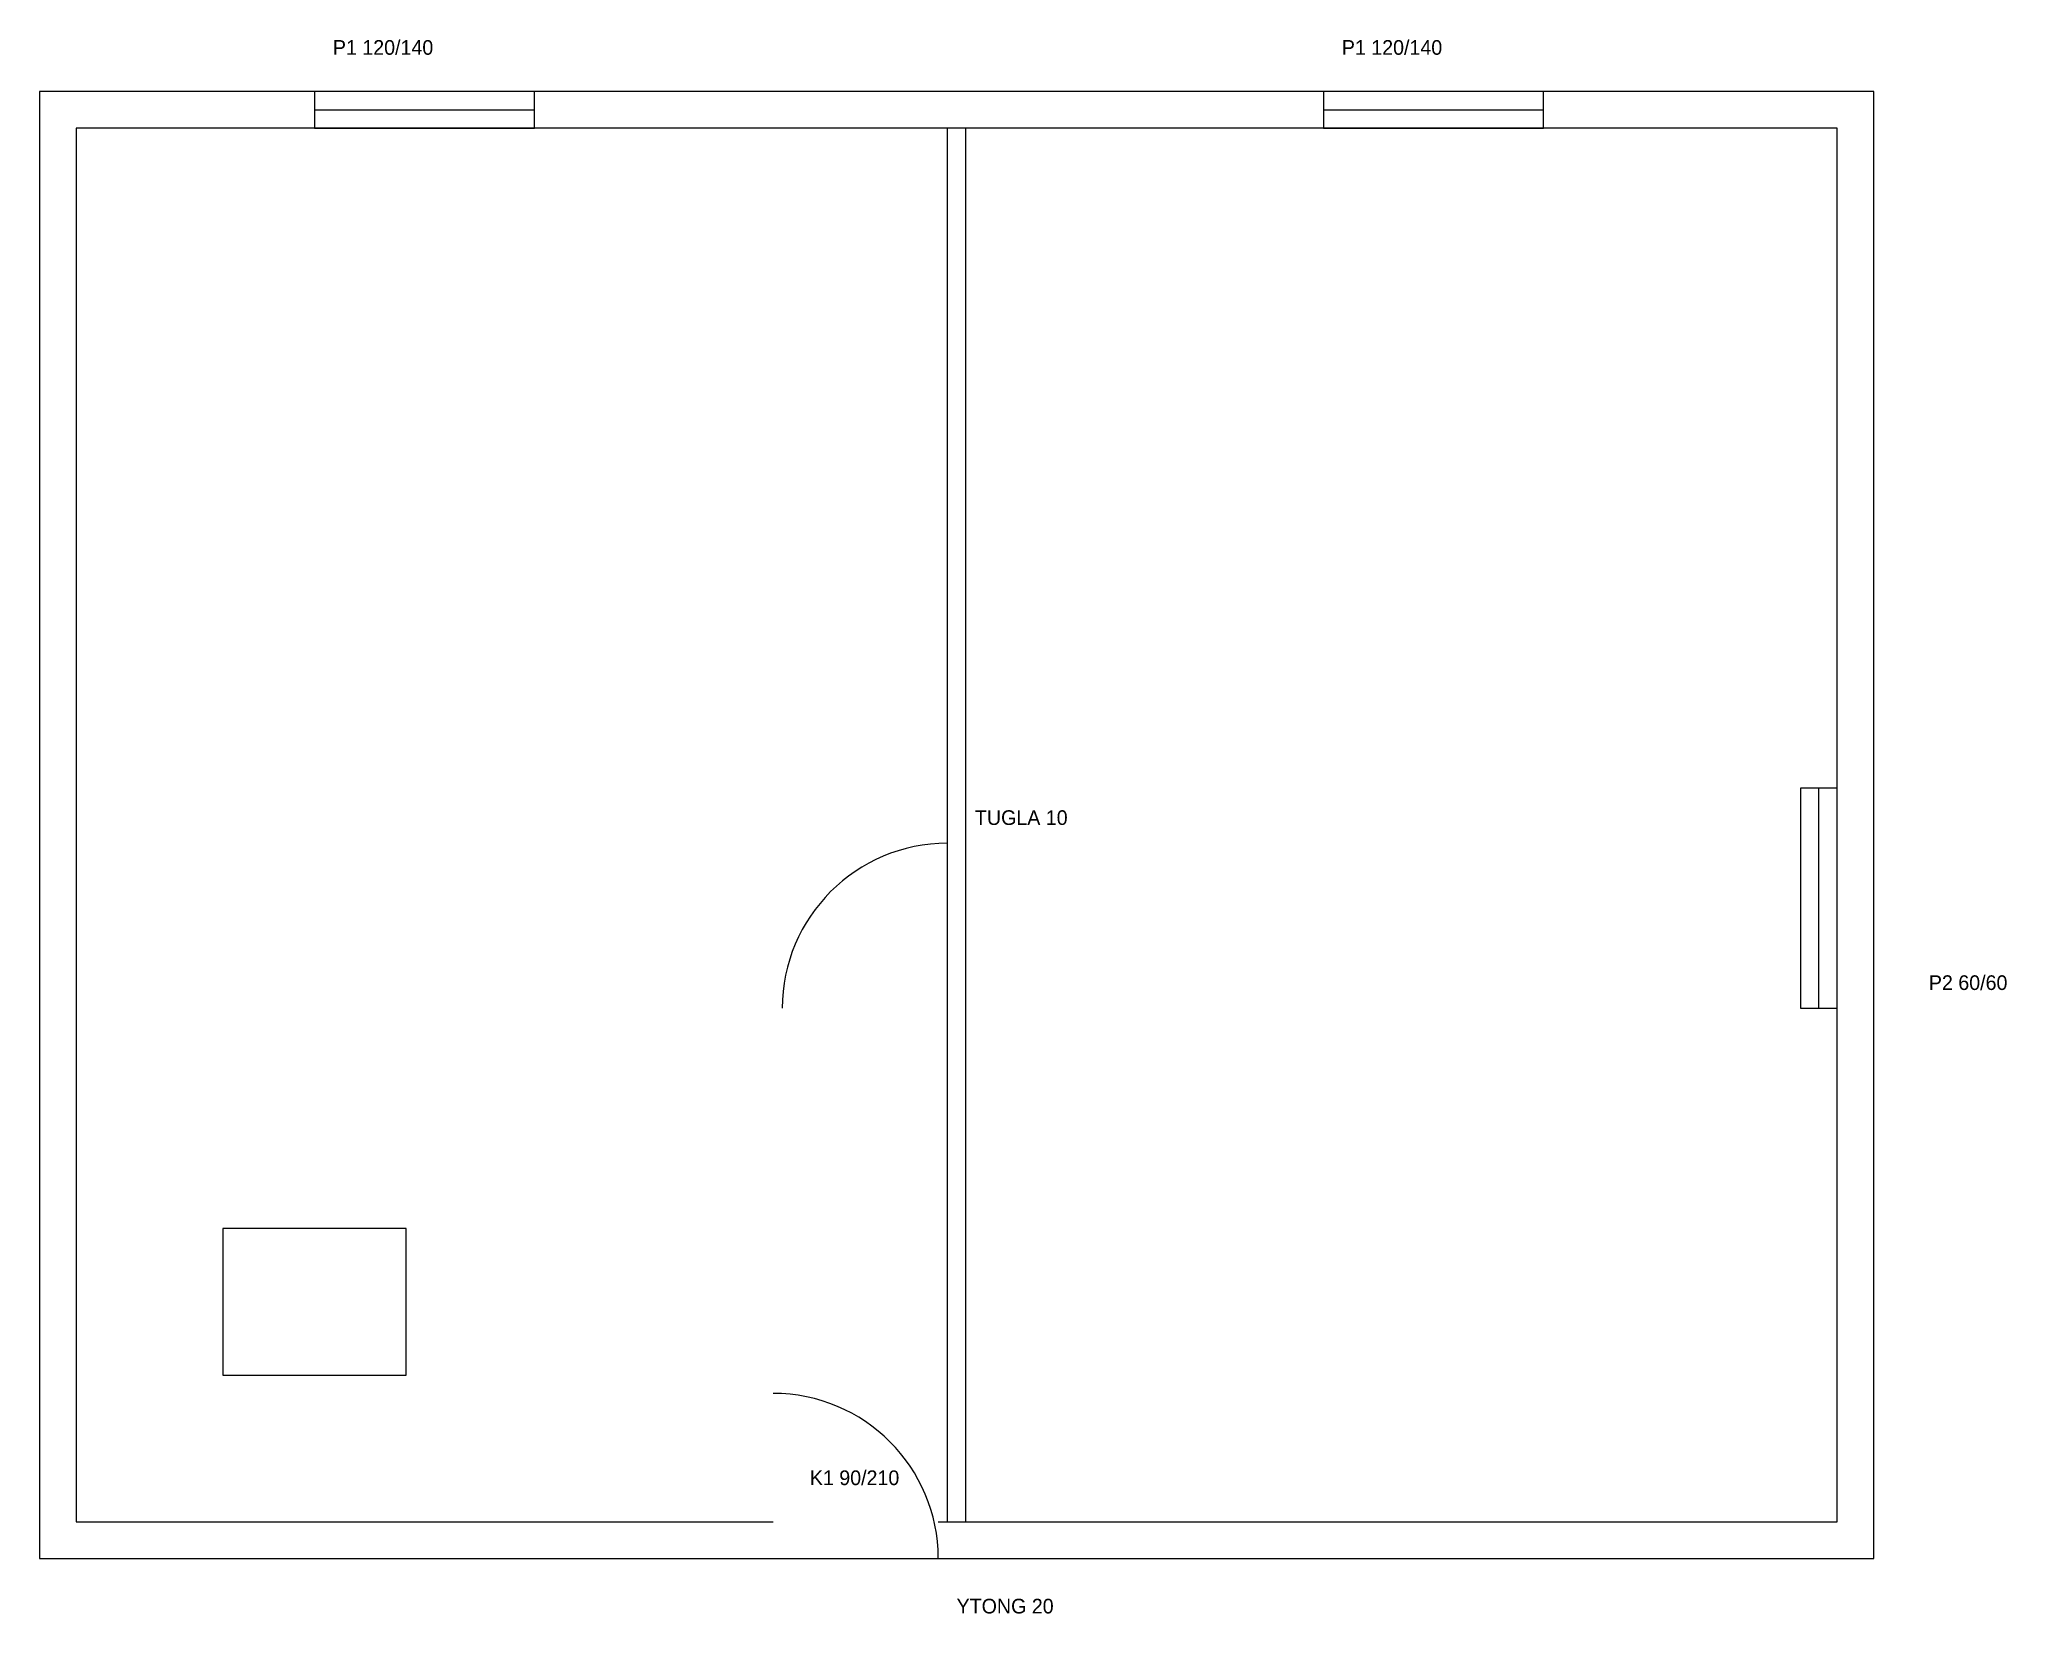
# Model space of a CAD drawing. Header units: centimetres. Extents: x 0 to 1072, y -30 to 828.
import ezdxf

# ---------------------------------------------------------------- set-up
doc = ezdxf.new("R2010")
doc.units = ezdxf.units.CM
for name, color, linetype in [('A-DUVAR-YTONG', 7, 'Continuous'), ('DUVAR TUGLA', 7, 'Continuous'), ('KAPI', 7, 'Continuous'), ('MOBILYA', 7, 'Continuous'), ('PENCERE', 7, 'Continuous'), ('YAZI', 7, 'Continuous')]:
    doc.layers.add(name, color=color, linetype=linetype)

# ---------------------------------------------------------------- blocks, each defined once
blk = doc.blocks.new('KAPI_90')
blk.add_line((0, 0), (90, 0))
blk.add_arc((0, 0), 90, 0, 90)
blk = doc.blocks.new('PENCERE')
blk.add_line((0, 10), (120, 10))
blk.add_lwpolyline([(0, 0), (120, 0), (120, 20), (0, 20)], close=True)

msp = doc.modelspace()

# ---------------------------------------------------------------- linework, layer by layer
at = {"layer": 'A-DUVAR-YTONG'}
for p, q in [((1000, 800), (0, 800)), ((0, 800), (0, 0)), ((1000, 0), (1000, 800)), ((980, 780), (20, 780)), ((20, 780), (20, 20)), ((980, 20), (980, 780)), ((20, 20), (400, 20)), ((490, 20), (980, 20)), ((0, 0), (400, 0)), ((490, 0), (1000, 0))]:
    msp.add_line(p, q, dxfattribs=at)
at = {"layer": 'DUVAR TUGLA'}
for p, q in [((495, 20), (495, 780)), ((505, 20), (505, 780))]:
    msp.add_line(p, q, dxfattribs=at)
at = {"layer": 'MOBILYA'}
msp.add_lwpolyline([(100, 100), (200, 100), (200, 180), (100, 180)], close=True, dxfattribs=at)

# ---------------------------------------------------------------- block references
at = {"layer": 'KAPI', "rotation": 90}
msp.add_blockref('KAPI_90', (495, 300), dxfattribs=at)
at = {"layer": 'KAPI'}
msp.add_blockref('KAPI_90', (400, 0), dxfattribs=at)
at = {"layer": 'PENCERE'}
for p in [(150, 780), (700, 780)]:
    msp.add_blockref('PENCERE', p, dxfattribs=at)
at = {"layer": 'PENCERE', "rotation": 90}
msp.add_blockref('PENCERE', (980, 300), dxfattribs=at)

# ---------------------------------------------------------------- texts
at = {"layer": 'YAZI'}
for s, p in [('P1 120/140', (160, 820)), ('P1 120/140', (710, 820)), ('TUGLA 10', (510, 400)), ('P2 60/60', (1030, 310)), ('K1 90/210', (420, 40)), ('YTONG 20', (500, -30))]:
    msp.add_text(s, height=8, dxfattribs=at).set_placement(p)

doc.saveas('drawing.dxf')
